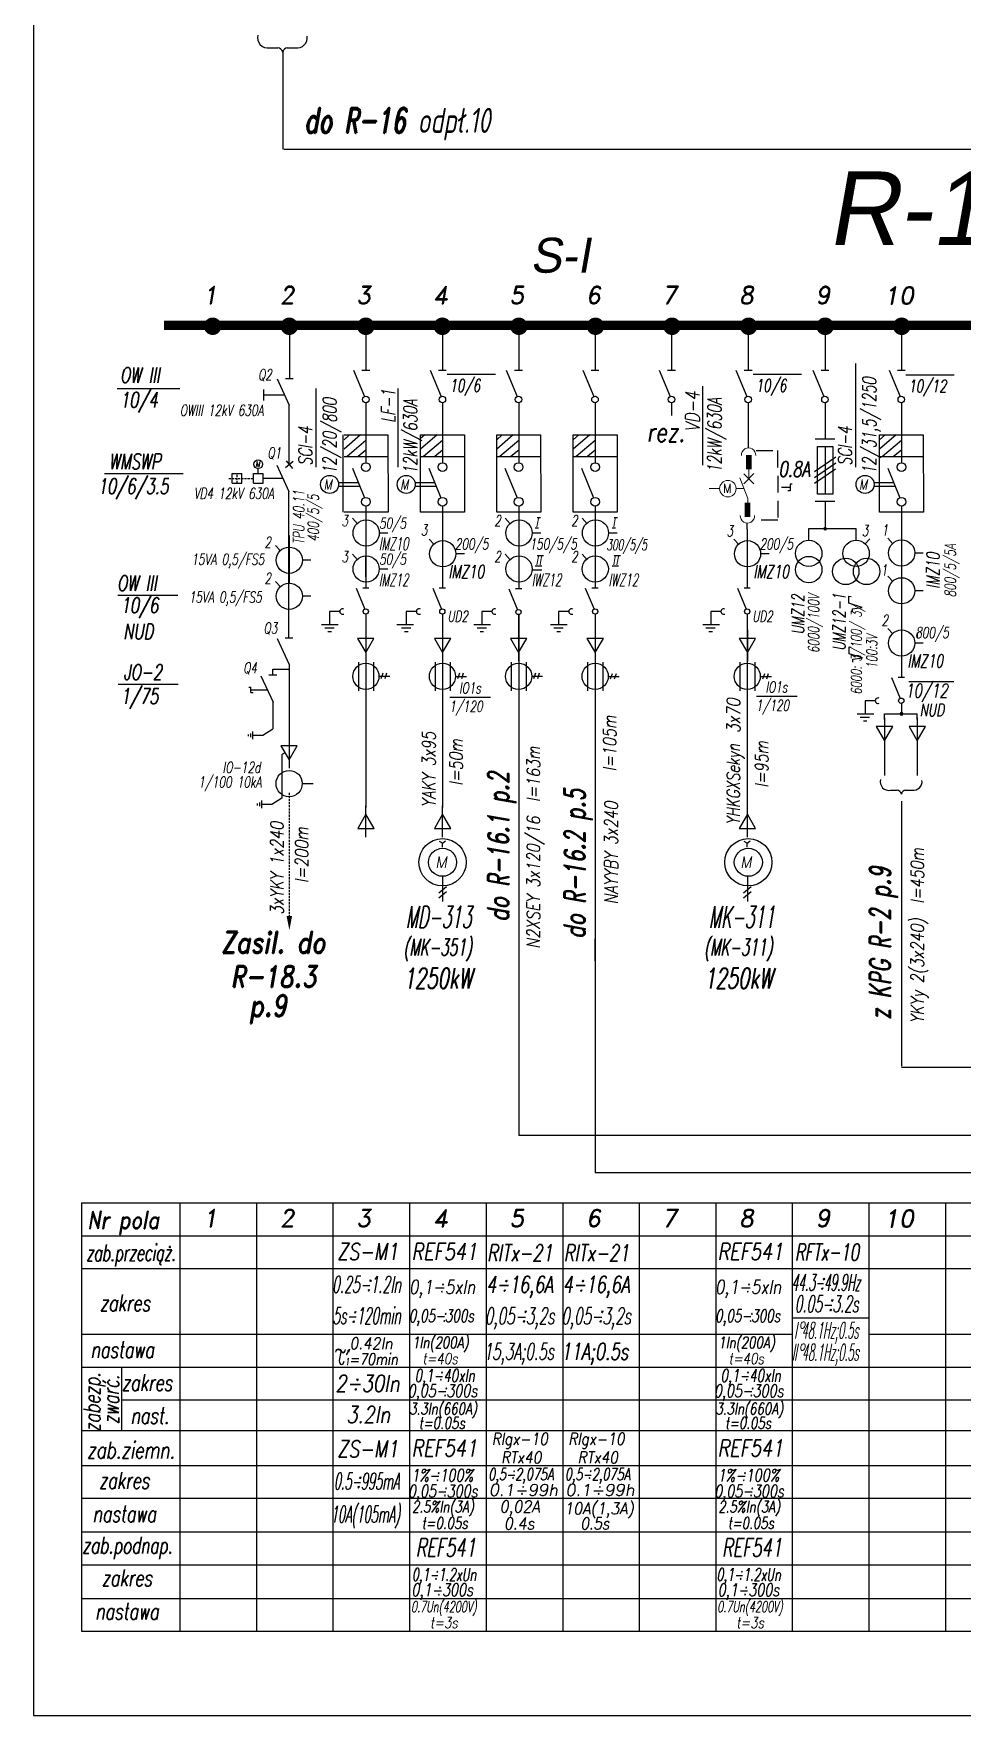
# Model space of a CAD drawing. Extents: x 0 to 420, y 0 to 328.
# Drawn here: x 0 to 111.2, y 0 to 201.3 of the extents above; entities that cross this region are included whole.
import ezdxf
from ezdxf.enums import TextEntityAlignment as Align

# ---------------------------------------------------------------- set-up
doc = ezdxf.new("R2010")
doc.units = 0
doc.header["$MEASUREMENT"] = 0
doc.linetypes.add('DASHED', pattern=[0.75, 0.5, -0.25])
doc.linetypes.add('HIDDEN', pattern=[0.375, 0.25, -0.125])
doc.layers.get('0').update_dxf_attribs({"linetype": 'CONTINUOUS'})
doc.layers.add('LINIE', color=4, linetype='CONTINUOUS')
doc.layers.add('STYKI', color=4, linetype='CONTINUOUS')
doc.styles.add('ROMAND', font='romand', dxfattribs={"width": 0.7, "oblique": 10, "height": 3.5})
doc.styles.add('ROMANS', font='romans', dxfattribs={"width": 0.8, "oblique": 10, "height": 1.99})
doc.styles.add('TECHNIC', font='te______.pfb', dxfattribs={"oblique": 10, "height": 12})

# ---------------------------------------------------------------- blocks, each defined once
blk = doc.blocks.new('*U5')
at = {"color": 0}
mesh = blk.add_polyface(dxfattribs=at)
corners = [(0, 0), (3.75, 6.51), (-3.76, 6.5)]
mesh.append_faces([[corners[k] for k in face] for face in [(0, 1, 2)]], dxfattribs={"color": 0})
blk = doc.blocks.new('6')
at = {"color": 7}
blk.add_line((-0.47, 6.02), (-0.47, -1.14), dxfattribs=at)
at = {"xscale": 0.5, "yscale": 0.5, "zscale": 0.5}
blk.add_blockref('*U5', (-0.47, 0.77), dxfattribs=at)
blk = doc.blocks.new('11')
for p, q in [((0, 16), (0, 14.23)), ((-2.25, 14.23), (2.25, 14.23)), ((-0.2, 14.25), (-0.2, 14.23)), ((0, 12.49), (0, 1.6)), ((2.43, 10.05), (-2.43, 6.72)), ((-2.4, 5.45), (2.42, 8.81)), ((-2.4, 4.17), (2.38, 7.43)), ((-2.25, 0), (2.25, 0)), ((0, 0), (0, -2.05))]:
    blk.add_line(p, q)
blk.add_lwpolyline([(-1.78, 1.6), (-1.78, 12.49), (1.78, 12.49), (1.78, 1.6)], close=True)
blk = doc.blocks.new('3')
at = {"color": 7}
blk.add_line((0, 8.61), (0, -2.22), dxfattribs=at)
blk.add_line((3.06, 3.05), (4.99, 3.05))
blk.add_circle((0.05, 3), 3)
blk = doc.blocks.new('*U13')
at = {"color": 0}
mesh = blk.add_polyface(dxfattribs=at)
corners = [(0, 0), (3.75, 6.51), (-3.76, 6.5)]
mesh.append_faces([[corners[k] for k in face] for face in [(0, 1, 2)]], dxfattribs={"color": 0})

msp = doc.modelspace()

# ---------------------------------------------------------------- linework, layer by layer
for p, q in [((0, 295), (0, 0)), ((85.59, 162.73), (85.59, 161.06)), ((85.11, 161.06), (86.04, 161.06)), ((39.8, 157.13), (39.8, 155.61)), ((48.97, 157.13), (48.97, 155.61)), ((58.09, 157.13), (58.09, 155.61)), ((67.25, 157.13), (67.25, 155.61)), ((76.41, 157.13), (76.41, 155.61)), ((85.59, 157.13), (85.59, 155.61)), ((94.79, 157.13), (94.79, 155.61)), ((103.93, 157.13), (103.93, 155.61)), ((90.6, 147.39), (90.6, 146.61)), ((90.86, 147.39), (90.6, 147.39)), ((90.6, 146.61), (90.34, 146.61)), ((39.8, 136.32), (39.8, 134.99)), ((48.97, 136.32), (48.97, 134.99)), ((58.09, 136.25), (58.09, 134.91)), ((67.25, 136.32), (67.25, 134.99)), ((85.09, 134.99), (85.83, 134.99)), ((85.47, 136.32), (85.47, 134.99)), ((39.8, 131.84), (39.8, 130.62)), ((48.97, 131.84), (48.97, 130.62)), ((58.09, 131.76), (58.09, 130.54)), ((67.25, 131.84), (67.25, 130.62)), ((85.47, 131.84), (85.47, 130.62)), ((103.92, 125.63), (103.92, 124.3)), ((103.92, 121.15), (103.92, 119.93)), ((0, 0), (420, 0))]:
    msp.add_line(p, q)
at = {"color": 7}
for p, q in [((28.27, 199.62), (29.24, 199.62)), ((30.37, 199.62), (31.39, 199.62)), ((29.83, 199.19), (29.83, 187.5)), ((29.95, 187.5), (222.48, 187.5)), ((30.64, 165.29), (30.64, 160.05)), ((39.8, 166.3), (39.8, 161.06)), ((48.97, 166.3), (48.97, 161.06)), ((58.09, 166.3), (58.09, 161.06)), ((58.09, 166.3), (58.09, 161.06)), ((67.25, 166.3), (67.25, 161.06)), ((76.41, 166.3), (76.41, 161.06)), ((85.59, 166.3), (85.59, 161.06)), ((94.79, 166.3), (94.79, 161.06)), ((103.93, 166.3), (103.93, 161.06)), ((30.64, 161.72), (30.64, 160.05)), ((30.64, 161.36), (30.64, 160.04)), ((39.8, 162.73), (39.8, 161.06)), ((39.8, 162.37), (39.8, 161.06)), ((48.97, 162.73), (48.97, 161.06)), ((48.97, 162.37), (48.97, 161.06)), ((58.09, 162.73), (58.09, 161.06)), ((58.09, 162.37), (58.09, 161.06)), ((67.25, 162.73), (67.25, 161.06)), ((76.41, 162.73), (76.41, 161.06)), ((94.79, 162.73), (94.79, 161.06)), ((98.45, 149.42), (98.45, 161.85)), ((103.93, 162.73), (103.93, 161.06)), ((103.93, 162.37), (103.93, 161.06)), ((30.16, 160.05), (31.09, 160.05)), ((39.32, 161.06), (40.25, 161.06)), ((48.49, 161.06), (49.42, 161.06)), ((49.51, 160.57), (55.3, 160.57)), ((57.6, 161.06), (58.53, 161.06)), ((66.77, 161.06), (67.7, 161.06)), ((75.93, 161.06), (76.86, 161.06)), ((80.14, 149.69), (80.14, 159.12)), ((86.19, 160.57), (91.98, 160.57)), ((94.31, 161.06), (95.24, 161.06)), ((103.45, 161.06), (104.38, 161.06)), ((104.46, 160.5), (110.25, 160.5)), ((10.01, 158.83), (17.19, 158.83)), ((15.62, 158.83), (17.52, 158.83)), ((27.53, 158.71), (27.53, 157.4)), ((33.83, 149.42), (33.83, 158.84)), ((39.8, 157.12), (39.8, 149.97)), ((43.67, 149.42), (43.67, 158.84)), ((48.97, 157.12), (48.97, 149.97)), ((58.09, 157.12), (58.09, 149.97)), ((67.25, 157.12), (67.25, 149.97)), ((103.93, 157.12), (103.93, 149.97)), ((30.62, 149.73), (30.62, 156.87)), ((85.59, 155.61), (85.59, 151.72)), ((94.79, 155.83), (94.79, 153.21)), ((37.06, 144.04), (37.06, 153.31)), ((37.18, 153.31), (42.42, 153.31)), ((39.15, 153.31), (37.18, 151.57)), ((37.84, 153.31), (37.18, 152.7)), ((39.8, 154.04), (39.8, 149.97)), ((41.86, 153.31), (42.42, 153.31)), ((42.42, 153.31), (42.44, 144.04)), ((46.35, 144.04), (46.35, 153.31)), ((46.84, 153.31), (46.35, 152.86)), ((48.32, 153.31), (46.35, 151.57)), ((46.35, 153.31), (51.59, 153.31)), ((48.97, 154.04), (48.97, 149.97)), ((51.03, 153.31), (51.59, 153.31)), ((51.59, 153.31), (51.61, 144.04)), ((55.47, 153.31), (60.7, 153.31)), ((55.47, 144.04), (55.47, 153.31)), ((56.13, 153.31), (55.47, 152.7)), ((57.44, 153.31), (55.47, 151.57)), ((58.09, 154.04), (58.09, 149.97)), ((60.7, 153.31), (60.73, 144.04)), ((64.63, 144.04), (64.63, 153.31)), ((64.63, 153.31), (69.87, 153.31)), ((66.61, 153.31), (64.63, 151.57)), ((65.29, 153.31), (64.63, 152.7)), ((67.25, 154.04), (67.25, 149.97)), ((69.32, 153.31), (69.87, 153.31)), ((69.87, 153.31), (69.89, 144.04)), ((101.31, 144.04), (101.31, 153.31)), ((103.28, 153.31), (101.31, 151.57)), ((101.31, 153.31), (106.55, 153.31)), ((101.97, 153.31), (101.31, 152.7)), ((103.93, 154.04), (103.93, 149.97)), ((105.99, 153.31), (106.55, 153.31)), ((106.55, 153.31), (106.57, 144.04)), ((39.8, 152.62), (37.54, 150.69)), ((39.8, 151.46), (38.87, 150.69)), ((48.97, 152.62), (46.71, 150.69)), ((48.97, 151.46), (48.04, 150.69)), ((58.09, 152.62), (55.83, 150.69)), ((58.09, 151.46), (57.15, 150.69)), ((67.25, 152.62), (64.99, 150.69)), ((67.25, 151.46), (66.32, 150.69)), ((103.93, 152.62), (101.67, 150.69)), ((103.93, 151.46), (102.99, 150.69)), ((26.9, 148.67), (26.9, 149.25)), ((31.08, 150.11), (30.15, 149.35)), ((30.24, 150.19), (30.99, 149.26)), ((37.18, 150.69), (42.42, 150.69)), ((46.35, 150.69), (51.59, 150.69)), ((55.47, 150.69), (60.7, 150.69)), ((55.47, 150.69), (60.7, 150.69)), ((64.63, 150.69), (69.87, 150.69)), ((101.31, 150.69), (106.55, 150.69)), ((8.5, 148.67), (17.92, 148.67)), ((10.39, 148.67), (17.92, 148.67)), ((23.79, 148.67), (24.95, 148.67)), ((23.79, 147.51), (23.79, 148.67)), ((23.79, 147.51), (24.95, 147.51)), ((24.95, 147.51), (24.95, 148.67)), ((26.32, 148.67), (27.48, 148.67)), ((26.32, 147.51), (26.32, 148.67)), ((26.32, 147.51), (27.48, 147.51)), ((27.48, 147.51), (27.48, 148.67)), ((30.58, 128.98), (30.58, 146.56)), ((94.79, 145.35), (94.79, 142.07)), ((37.31, 144.04), (37.18, 144.04)), ((42.44, 144.04), (37.31, 144.04)), ((38.78, 142.66), (38.18, 143.31)), ((39.8, 144.77), (39.8, 135.02)), ((39.8, 144.77), (39.8, 143.19)), ((46.48, 144.04), (46.35, 144.04)), ((51.61, 144.04), (46.48, 144.04)), ((48.97, 144.77), (48.97, 135.02)), ((48.97, 144.77), (48.97, 143.19)), ((55.59, 144.04), (55.47, 144.04)), ((60.73, 144.04), (55.59, 144.04)), ((57.09, 142.66), (56.48, 143.31)), ((58.09, 144.77), (58.09, 135.02)), ((58.09, 144.77), (58.09, 143.19)), ((60.31, 143.41), (60.71, 143.41)), ((64.76, 144.04), (64.63, 144.04)), ((69.89, 144.04), (64.76, 144.04)), ((66.3, 142.66), (65.69, 143.31)), ((67.25, 144.77), (67.25, 135.02)), ((67.25, 144.77), (67.25, 143.19)), ((69.51, 143.41), (69.91, 143.41)), ((101.43, 144.04), (101.31, 144.04)), ((106.57, 144.04), (101.43, 144.04)), ((103.93, 143.19), (103.92, 132.78)), ((103.93, 144.77), (103.93, 143.19)), ((60.08, 142.16), (60.48, 142.16)), ((69.28, 142.16), (69.68, 142.16)), ((85.47, 142), (85.47, 142.74)), ((92.83, 140.69), (92.83, 142.07)), ((92.83, 142.07), (98.5, 142.07)), ((98.5, 140.69), (98.5, 142.07)), ((29.58, 139.4), (28.97, 140.05)), ((38.78, 138.35), (38.18, 139)), ((47.95, 140.17), (47.35, 140.82)), ((57.09, 138.35), (56.48, 139)), ((66.3, 138.35), (65.69, 139)), ((84.46, 140.17), (83.85, 140.82)), ((99.54, 140.21), (100.15, 140.86)), ((102.91, 140.27), (102.3, 140.92)), ((105.53, 139.19), (106.54, 139.19)), ((39.8, 136.32), (39.8, 138.81)), ((41.4, 137.26), (42.42, 137.26)), ((59.72, 137.14), (60.87, 137.14)), ((60.08, 137.62), (60.48, 137.62)), ((60.31, 138.87), (60.71, 138.87)), ((60.45, 137.62), (60.86, 137.62)), ((60.68, 138.87), (61.08, 138.87)), ((69.28, 137.62), (69.68, 137.62)), ((69.51, 138.87), (69.91, 138.87)), ((69.65, 137.62), (70.06, 137.62)), ((69.88, 138.87), (70.29, 138.87)), ((29.58, 135.09), (28.97, 135.74)), ((39.41, 134.99), (40.16, 134.99)), ((48.58, 134.99), (49.33, 134.99)), ((57.7, 134.91), (58.45, 134.91)), ((66.87, 134.99), (67.61, 134.99)), ((102.91, 135.74), (102.3, 136.38)), ((10.07, 134.12), (17.26, 134.12)), ((32.19, 134.01), (33.21, 134.01)), ((97.63, 133.98), (97.89, 133.94)), ((97.63, 133.13), (97.63, 133.98)), ((99.21, 132.65), (97.63, 133.13)), ((103.92, 134.08), (103.92, 124.46)), ((105.53, 134.65), (106.54, 134.65)), ((35.45, 132.15), (35.45, 130.6)), ((36.66, 132.15), (35.45, 132.15)), ((39.8, 131.89), (39.8, 127.18)), ((39.8, 131.88), (39.8, 125.7)), ((44.63, 132.15), (44.63, 130.6)), ((45.84, 132.15), (44.63, 132.15)), ((48.97, 131.89), (48.97, 127.18)), ((48.97, 131.88), (48.97, 125.7)), ((54.88, 132.15), (53.67, 132.15)), ((53.67, 132.15), (53.67, 130.6)), ((58.08, 131.89), (58.08, 127.18)), ((58.09, 131.77), (58.09, 125.7)), ((64.09, 132.15), (62.87, 132.15)), ((62.87, 132.15), (62.87, 130.6)), ((67.25, 131.89), (67.25, 127.18)), ((67.25, 131.88), (67.25, 125.7)), ((81.09, 132.15), (81.09, 130.6)), ((82.3, 132.15), (81.09, 132.15)), ((85.47, 131.89), (85.47, 127.18)), ((85.47, 131.88), (85.47, 125.7)), ((98.06, 132.48), (99.21, 132.65)), ((98.06, 132.14), (98.06, 132.48)), ((103.93, 131.31), (103.93, 125.64)), ((30.12, 128.98), (31.05, 128.98)), ((34.49, 130.6), (36.49, 130.6)), ((34.88, 130.21), (36, 130.21)), ((35.24, 129.77), (35.66, 129.77)), ((43.49, 130.6), (45.5, 130.6)), ((44.06, 130.21), (45.17, 130.21)), ((44.42, 129.77), (44.84, 129.77)), ((52.71, 130.6), (54.71, 130.6)), ((53.1, 130.21), (54.22, 130.21)), ((53.46, 129.77), (53.88, 129.77)), ((61.91, 130.6), (63.91, 130.6)), ((62.3, 130.21), (63.42, 130.21)), ((62.67, 129.77), (63.08, 129.77)), ((80.13, 130.6), (82.13, 130.6)), ((80.52, 130.21), (81.64, 130.21)), ((80.88, 129.77), (81.3, 129.77)), ((102.91, 129.48), (102.3, 130.13)), ((105.83, 129.6), (105.83, 129.58)), ((105.83, 129.6), (105.83, 129.15)), ((105.83, 129.15), (105.83, 129.04)), ((97.66, 127.93), (97.92, 127.89)), ((97.66, 127.08), (97.66, 127.93)), ((99.25, 126.6), (97.66, 127.08)), ((105.53, 128.4), (106.54, 128.4)), ((28.64, 125.23), (30.61, 125.23)), ((28.64, 124.58), (28.64, 125.23)), ((30.6, 125.79), (30.6, 117.12)), ((38.9, 126.08), (38.9, 122.66)), ((39.8, 125.7), (39.8, 111.29)), ((40.72, 126.1), (40.72, 122.65)), ((48.07, 126.08), (48.07, 122.66)), ((48.97, 125.7), (48.97, 111.29)), ((49.89, 126.1), (49.89, 122.65)), ((57.18, 126.08), (57.18, 122.66)), ((58.09, 125.7), (58.09, 69.4)), ((59, 126.1), (59, 122.65)), ((66.35, 126.08), (66.35, 122.66)), ((67.25, 125.7), (67.25, 111.29)), ((68.17, 126.1), (68.17, 122.65)), ((84.57, 126.08), (84.57, 122.66)), ((85.47, 125.7), (85.47, 111.29)), ((86.39, 126.1), (86.39, 122.65)), ((98.09, 126.43), (99.25, 126.6)), ((98.09, 126.09), (98.09, 126.43)), ((103.92, 125.51), (103.92, 124.32)), ((103.93, 126.56), (103.93, 124.32)), ((103.93, 125.93), (103.93, 124.29)), ((10.11, 123.47), (17.3, 123.47)), ((25.79, 123.1), (26.03, 123.1)), ((26.03, 122.46), (26.03, 123.1)), ((28.15, 124.58), (29.13, 124.58)), ((41.36, 124.42), (42.67, 124.42)), ((41.83, 124.75), (41.58, 124.1)), ((42.28, 124.75), (42.06, 124.1)), ((50.54, 124.36), (51.86, 124.36)), ((51, 124.75), (50.76, 124.1)), ((51.45, 124.75), (51.23, 124.1)), ((59.64, 124.42), (60.96, 124.42)), ((60.12, 124.75), (59.87, 124.1)), ((60.56, 124.75), (60.35, 124.1)), ((68.83, 124.36), (70.14, 124.36)), ((69.3, 124.68), (69.06, 124.04)), ((69.75, 124.68), (69.53, 124.04)), ((87.05, 124.36), (88.36, 124.36)), ((87.52, 124.68), (87.28, 124.04)), ((87.97, 124.68), (87.75, 124.04)), ((103.54, 124.3), (104.28, 124.3)), ((104.82, 123.77), (110.19, 123.77)), ((26.03, 122.78), (28, 122.78)), ((26.03, 122.46), (26.28, 122.46)), ((28.68, 118.09), (28.68, 121.29)), ((49.85, 121.91), (54.72, 121.91)), ((86.56, 122.02), (91.43, 122.02)), ((100.79, 121.47), (99.57, 121.47)), ((99.57, 121.47), (99.57, 119.91)), ((103.92, 121.17), (103.92, 119.92)), ((98.61, 119.91), (100.61, 119.91)), ((99, 119.52), (100.12, 119.52)), ((99.37, 119.08), (99.78, 119.08)), ((101.9, 119.9), (105.83, 119.9)), ((101.9, 119.24), (101.9, 119.9)), ((101.9, 119.43), (101.9, 115.68)), ((105.83, 119.24), (105.83, 119.9)), ((105.83, 119.43), (105.83, 115.68)), ((25.71, 117.44), (25.71, 117.21)), ((25.97, 117.56), (25.97, 117.09)), ((26.23, 117.79), (26.23, 116.86)), ((27.44, 117.32), (26.23, 117.32)), ((28.66, 118.07), (27.44, 117.32)), ((30.1, 115.24), (29.74, 115)), ((29.74, 115), (29.74, 109.81)), ((101.9, 116.15), (101.9, 112.5)), ((105.83, 116.15), (105.83, 112.5)), ((32.17, 111.55), (33.49, 111.55)), ((39.8, 111.29), (39.8, 108.67)), ((48.97, 111.29), (48.97, 108.67)), ((67.25, 111.29), (67.25, 108.67)), ((85.47, 111.29), (85.47, 108.67)), ((102.62, 110.75), (103.43, 110.75)), ((104.38, 110.75), (105.24, 110.75)), ((26.79, 109.18), (26.79, 108.94)), ((27.05, 109.29), (27.05, 108.83)), ((27.31, 109.53), (27.31, 108.59)), ((28.52, 109.06), (27.31, 109.06)), ((29.74, 109.81), (28.52, 109.06)), ((67.25, 109.98), (67.25, 104.74)), ((103.93, 109.44), (103.93, 77.71)), ((67.25, 108.67), (67.25, 90.34)), ((48.97, 104.42), (48.59, 104.63)), ((48.97, 104.42), (49.32, 104.69)), ((48.97, 103.93), (48.97, 104.42)), ((85.47, 104.42), (85.09, 104.63)), ((85.47, 104.42), (85.83, 104.69)), ((85.47, 103.93), (85.47, 104.42)), ((49.45, 99.19), (48.52, 98.43)), ((48.98, 100.46), (48.98, 97.42)), ((67.25, 99.16), (67.25, 84.75)), ((85.95, 99.19), (85.02, 98.43)), ((85.49, 100.46), (85.49, 97.42)), ((49.45, 98.58), (48.52, 97.82)), ((85.95, 98.58), (85.02, 97.82)), ((67.25, 90.34), (67.25, 92.96)), ((103.93, 90), (103.93, 84.76)), ((103.93, 86.63), (103.93, 81.39)), ((67.25, 84.75), (67.25, 82.13)), ((103.93, 85.37), (103.93, 80.13)), ((103.93, 85.24), (103.93, 80.01)), ((103.93, 85.2), (103.93, 79.96)), ((67.25, 82.13), (67.25, 65)), ((222.5, 77.56), (103.93, 77.56)), ((58.09, 69.44), (239.72, 69.44))]:
    msp.add_line(p, q, dxfattribs=at)
at = {"linetype": 'DASHED', "ltscale": 4}
for p, q in [((86.53, 151.41), (89.09, 151.41)), ((89.09, 151.41), (89.14, 143.07)), ((89.14, 143.07), (86.15, 143.07))]:
    msp.add_line(p, q, dxfattribs=at)
at = {"color": 7, "lineweight": 0}
for p, q in [((85.65, 148.05), (85.65, 149.25)), ((85.52, 145.69), (84.58, 148.15)), ((85.05, 147.45), (86.27, 148.66)), ((86.26, 147.42), (85.06, 148.64)), ((84.13, 146.86), (85.08, 146.86)), ((85.53, 145.67), (85.53, 144.48))]:
    msp.add_line(p, q, dxfattribs=at)
at = {"color": 7, "linetype": 'HIDDEN'}
for p, q in [((23.38, 148.09), (26.32, 148.09)), ((24.37, 147.51), (24.37, 148.67)), ((30.61, 110.46), (30.61, 94.32))]:
    msp.add_line(p, q, dxfattribs=at)
at = {"color": 7, "lineweight": 25}
for p, q in [((5.73, 61.35), (200.88, 61.35)), ((5.73, 61.35), (5.73, 41.7)), ((17.51, 61.35), (17.51, 41.7)), ((24.1, 61.35), (219.25, 61.35)), ((26.68, 61.35), (26.68, 41.7)), ((35.85, 61.35), (35.85, 41.7)), ((45.02, 61.35), (45.02, 41.7)), ((54.19, 61.35), (54.19, 41.7)), ((63.36, 61.35), (63.36, 41.7)), ((72.52, 61.35), (72.52, 41.7)), ((81.69, 61.35), (81.69, 41.7)), ((90.86, 61.35), (90.86, 41.7)), ((100.03, 61.35), (100.03, 41.7)), ((109.2, 61.35), (109.2, 41.7)), ((5.73, 57.42), (200.88, 57.42)), ((24.1, 57.42), (219.25, 57.42)), ((5.73, 53.49), (200.88, 53.49)), ((24.1, 53.49), (219.25, 53.49)), ((90.86, 47.58), (100.03, 47.58)), ((5.73, 45.63), (90.86, 45.63)), ((14.9, 45.63), (90.86, 45.63)), ((33.27, 45.63), (90.86, 45.63)), ((100.03, 45.63), (136.7, 45.63)), ((100.03, 45.63), (136.7, 45.63)), ((100.03, 45.63), (136.7, 45.63)), ((37.81, 43.84), (37.6, 43.6)), ((37.6, 43.6), (37.68, 43.57)), ((37.7, 43.48), (37.62, 43.53)), ((37.81, 43.84), (37.7, 43.48)), ((5.73, 41.7), (200.88, 41.7)), ((5.73, 41.7), (5.73, 22.06)), ((10.54, 41.7), (10.54, 34.09)), ((17.51, 41.7), (17.51, 22.06)), ((24.1, 41.7), (219.25, 41.7)), ((26.68, 41.7), (26.68, 22.06)), ((35.85, 41.7), (35.85, 22.06)), ((45.02, 41.7), (45.02, 22.06)), ((54.19, 41.7), (54.19, 22.06)), ((63.36, 41.7), (63.36, 22.06)), ((72.52, 41.7), (72.52, 22.06)), ((81.69, 41.7), (81.69, 22.06)), ((90.86, 41.7), (90.86, 22.06)), ((100.03, 41.7), (100.03, 22.06)), ((109.2, 41.7), (109.2, 22.06)), ((10.54, 37.77), (182.55, 37.77)), ((14.9, 37.77), (191.71, 37.77)), ((33.27, 37.77), (210.09, 37.77)), ((45.02, 37.77), (54.19, 37.77)), ((81.69, 37.77), (90.86, 37.77)), ((5.73, 34.09), (200.88, 34.09)), ((24.1, 34.09), (219.25, 34.09)), ((5.73, 29.92), (182.55, 29.92)), ((14.9, 29.92), (191.71, 29.92)), ((33.27, 29.92), (210.09, 29.92)), ((45.02, 29.92), (54.19, 29.92)), ((81.69, 29.92), (90.86, 29.92)), ((5.73, 25.99), (182.55, 25.99)), ((14.9, 25.99), (191.71, 25.99)), ((33.27, 25.99), (210.09, 25.99)), ((45.02, 25.99), (54.19, 25.99)), ((81.69, 25.99), (90.86, 25.99)), ((5.73, 22.06), (5.73, 10.08)), ((5.78, 21.96), (182.6, 21.96)), ((17.51, 22.06), (17.51, 10.08)), ((26.68, 22.06), (26.68, 10.08)), ((33.42, 21.96), (210.23, 21.96)), ((35.85, 22.06), (35.85, 10.08)), ((42.45, 21.96), (219.27, 21.96)), ((45.02, 22.06), (45.02, 10.08)), ((54.19, 22.06), (54.19, 10.08)), ((63.36, 22.06), (63.36, 10.08)), ((72.52, 22.06), (72.52, 10.08)), ((81.69, 22.06), (81.69, 10.08)), ((90.86, 22.06), (90.86, 10.08)), ((100.03, 22.06), (100.03, 10.08)), ((109.2, 22.06), (109.2, 10.08)), ((5.73, 18.03), (182.55, 18.03)), ((5.78, 18.03), (182.6, 18.03)), ((42.45, 18.03), (219.27, 18.03)), ((5.73, 14.01), (219.27, 14.01)), ((5.73, 10.08), (219.27, 10.08))]:
    msp.add_line(p, q, dxfattribs=at)
at = {"color": 7}
for points, const_width in [([(20.91, 166.3, 1), (21.98, 166.3, 1)], 1.02), ([(20.97, 166.3, 1), (21.92, 166.3, 1)], 0.891), ([(30.08, 166.3, 1), (31.15, 166.3, 1)], 1.02), ([(39.24, 166.3, 1), (40.32, 166.3, 1)], 1.02), ([(48.41, 166.3, 1), (49.49, 166.3, 1)], 1.02), ([(57.58, 166.3, 1), (58.65, 166.3, 1)], 1.02), ([(66.75, 166.3, 1), (67.82, 166.3, 1)], 1.02), ([(75.92, 166.3, 1), (76.99, 166.3, 1)], 1.02), ([(85.09, 166.3, 1), (86.16, 166.3, 1)], 1.02), ([(94.25, 166.3, 1), (95.33, 166.3, 1)], 1.02), ([(103.42, 166.3, 1), (104.5, 166.3, 1)], 1.02), ([(94.68, 142.07, 1), (94.9, 142.07, 1)], 0.204), ([(30.53, 125.22, 1), (30.65, 125.22, 1)], 0.111), ([(103.84, 119.89, 1), (104.05, 119.89, 1)], 0.204)]:
    msp.add_lwpolyline(points, format="xyb", close=True, dxfattribs=dict(at, const_width=const_width))
at = {"color": 7, "const_width": 1.1}
msp.add_lwpolyline([(15.63, 166.42), (115.93, 166.42)], dxfattribs=at)
at = {"lineweight": 0, "const_width": 0.668}
for points in [[(85.65, 149.18), (85.65, 150.87)], [(85.5, 143.48), (85.5, 145.17)]]:
    msp.add_lwpolyline(points, dxfattribs=at)
at = {"linetype": 'DASHED', "ltscale": 2}
msp.add_lwpolyline([(90.56, 146.99), (89.3, 146.99)], dxfattribs=at)
at = {"lineweight": 0}
msp.add_lwpolyline([(82.16, 146.86), (80.9, 146.86)], dxfattribs=at)
at = {"color": 7}
for centre, radius in [((39.78, 157.52), 0.393), ((48.95, 157.52), 0.393), ((58.06, 157.52), 0.393), ((67.23, 157.52), 0.393), ((76.39, 157.52), 0.393), ((94.77, 157.52), 0.393), ((103.91, 157.52), 0.393), ((26.9, 149.78), 0.524), ((39.8, 149.44), 0.524), ((48.97, 149.44), 0.524), ((58.08, 149.44), 0.524), ((67.25, 149.44), 0.524), ((103.93, 149.44), 0.524), ((39.8, 145.29), 0.524), ((48.97, 145.29), 0.524), ((58.09, 145.29), 0.524), ((67.25, 145.29), 0.524), ((103.93, 145.29), 0.524), ((92.83, 139.11), 1.58), ((98.5, 139.11), 1.58), ((103.95, 139.16), 1.57), ((39.82, 137.24), 1.57), ((58.13, 137.24), 1.57), ((67.26, 137.24), 1.57), ((92.83, 137.17), 1.58), ((97.26, 136.95), 1.58), ((99.75, 136.95), 1.58), ((30.62, 133.98), 1.57), ((103.95, 134.63), 1.57), ((39.78, 132.15), 0.314), ((48.95, 132.15), 0.314), ((58.07, 132.08), 0.314), ((67.24, 132.15), 0.314), ((103.95, 128.37), 1.57), ((39.79, 124.39), 1.57), ((48.96, 124.39), 1.57), ((58.08, 124.39), 1.57), ((67.25, 124.39), 1.57), ((85.46, 124.39), 1.57), ((103.91, 121.47), 0.314), ((30.6, 111.55), 1.57), ((48.97, 102.13), 2.83), ((85.59, 102.13), 2.83), ((48.97, 102.13), 1.68), ((85.59, 102.13), 1.68)]:
    msp.add_circle(centre, radius, dxfattribs=at)
for centre, radius in [((85.57, 157.52), 0.393), ((85.46, 132.15), 0.314)]:
    msp.add_circle(centre, radius)
at = {"color": 7, "lineweight": 0}
msp.add_circle((83.14, 146.86), 0.987, dxfattribs=at)
at = {"color": 7}
for centre, radius, start, end in [((28.06, 200.86), 1.25, 166.6244, 280.02), ((29.21, 199), 0.624, 7.5296, 90.1947), ((30.45, 199.01), 0.624, 93.1324, 172.0069), ((31.52, 200.86), 1.25, 263.2509, 7.5822), ((94.79, 142.09), 0.158, 180, 0), ((37, 132.15), 0.333, 64.1134, 295.8866), ((46.17, 132.15), 0.333, 64.1134, 295.8866), ((55.21, 132.15), 0.333, 64.1134, 295.8866), ((64.42, 132.15), 0.333, 64.1134, 295.8866), ((82.64, 132.15), 0.333, 64.1134, 295.8866), ((101.12, 121.47), 0.333, 64.1134, 295.8866), ((103.94, 119.9), 0.158, 0, 180), ((103.94, 119.9), 0.158, 180, 0), ((102.44, 111.78), 1.05, 166.6244, 280.02), ((103.4, 110.22), 0.524, 7.5296, 90.1947), ((104.45, 110.23), 0.524, 93.1324, 172.0069), ((105.35, 111.79), 1.05, 263.2509, 7.5822)]:
    msp.add_arc(centre, radius, start, end, dxfattribs=at)
at = {"color": 7, "lineweight": 0}
for centre, start, end in [((85.62, 150.87), 357.9025, 182.0975), ((85.48, 143.6), 177.9025, 2.0975)]:
    msp.add_arc(centre, 0.857, start, end, dxfattribs=at)
at = {"color": 7}
msp.add_solid([(30.63, 94.01), (30.3, 95.68), (30.95, 95.68)], dxfattribs=at)
at = {"color": 7, "lineweight": 25}
msp.add_solid([(37.81, 43.84), (37.7, 43.48), (37.56, 43.56)], dxfattribs=at)
at = {"layer": 'LINIE', "color": 7}
for p, q in [((29.98, 158.06), (27.53, 158.06)), ((29.85, 148.09), (27.48, 148.09)), ((39.06, 147.12), (36.5, 147.12)), ((38.89, 147.54), (36.51, 147.54)), ((48.06, 147.54), (45.68, 147.54)), ((48.23, 147.12), (45.68, 147.12)), ((103.19, 147.12), (100.63, 147.12)), ((103.02, 147.54), (100.64, 147.54)), ((67.25, 65), (235.58, 65)), ((67.5, 65), (244.03, 65))]:
    msp.add_line(p, q, dxfattribs=at)
at = {"layer": 'LINIE', "color": 7, "lineweight": 25}
msp.add_line((37.81, 43.84), (37.43, 43.16), dxfattribs=at)
at = {"layer": 'LINIE', "color": 7}
for centre in [(35.45, 147.36), (44.62, 147.36), (99.57, 147.36)]:
    msp.add_circle(centre, 1.08, dxfattribs=at)
at = {"layer": 'STYKI', "color": 7}
for p, q in [((29.16, 160.01), (30.62, 156.87)), ((38.32, 161.03), (39.63, 157.88)), ((47.49, 161.03), (48.8, 157.88)), ((56.61, 161.03), (57.92, 157.88)), ((65.78, 161.03), (67.09, 157.88)), ((74.93, 161.03), (76.24, 157.88)), ((84.11, 161.03), (85.42, 157.88)), ((93.31, 161.03), (94.62, 157.88)), ((102.45, 161.03), (103.76, 157.88)), ((29.13, 149.66), (30.58, 146.52)), ((38.17, 149.32), (39.61, 145.77)), ((47.34, 149.32), (48.78, 145.77)), ((56.45, 149.32), (57.9, 145.77)), ((65.62, 149.32), (67.06, 145.77)), ((102.3, 149.32), (103.74, 145.77)), ((38.62, 134.96), (39.66, 132.44)), ((47.79, 134.96), (48.83, 132.44)), ((66.07, 134.96), (67.12, 132.44)), ((56.91, 134.88), (57.96, 132.37)), ((29.15, 128.93), (30.6, 125.79)), ((27.22, 124.44), (28.68, 121.29)), ((102.74, 124.27), (103.79, 121.75))]:
    msp.add_line(p, q, dxfattribs=at)
at = {"layer": 'STYKI', "color": 0}
msp.add_line((84.29, 134.96), (85.34, 132.44), dxfattribs=at)

# ---------------------------------------------------------------- block references
at = {"color": 7}
for name, p, xscale, yscale, zscale in [('11', (94.79, 145.35), 0.523908, 0.523908, 0.523908), ('3', (39.8, 139.98), 0.523908, 0.523908, 0.523908), ('3', (58.11, 139.98), 0.523908, 0.523908, 0.523908), ('3', (67.26, 139.98), 0.523908, 0.523908, 0.523908), ('3', (30.59, 136.72), 0.523908, 0.523908, 0.523908), ('3', (48.97, 137.49), 0.523908, 0.523908, 0.523908), ('3', (85.47, 137.49), 0.523908, 0.523908, 0.523908), ('6', (40.02, 126.82), 0.523908, 0.523908, 0.523908), ('6', (49.22, 126.82), 0.523908, 0.523908, 0.523908), ('6', (58.33, 126.82), 0.523908, 0.523908, 0.523908), ('6', (67.5, 126.82), 0.523908, 0.523908, 0.523908), ('6', (85.72, 126.82), 0.523908, 0.523908, 0.523908), ('6', (30.83, 113.98), 0.523908, 0.523908, 0.523908), ('*U13', (101.9, 116.68), 0.261954, 0.261954, 0.261954), ('*U13', (105.83, 116.68), 0.261954, 0.261954, 0.261954)]:
    msp.add_blockref(name, p, dxfattribs=dict(at, xscale=xscale, yscale=yscale, zscale=zscale))
at = {"color": 7, "xscale": 0.523908, "yscale": 0.523908, "zscale": 0.523908, "rotation": 180}
for p in [(39.55, 108.28), (48.73, 108.28), (85.23, 108.28)]:
    msp.add_blockref('6', p, dxfattribs=at)

# ---------------------------------------------------------------- texts
at = {"color": 7, "oblique": 10}
for s, height, style, width, p in [('do R-16 odpł.10', 2.996, 'ROMAND', 0.68, (32.36, 189.45)), ('OW III ', 1.834, 'ROMAND', 0.7, (10.35, 159.54)), ('Q2', 1.31, 'ROMANS', 0.7, (26.88, 159.86)), ('10/6', 1.497, 'ROMAND', 0.7, (49.8, 158.46)), ('10/6', 1.497, 'ROMAND', 0.7, (86.47, 158.46)), ('10/12', 1.497, 'ROMAND', 0.7, (104.74, 158.39)), ('10/4', 1.834, 'ROMAND', 0.7, (10.35, 156.57)), ('OWIII 12kV 630A', 1.3098, 'ROMANS', 0.7, (17.51, 155.59)), ('rez.', 2.31, 'ROMANS', 0.8, (73.4, 152.48)), ('WMSWP', 1.834, 'ROMAND', 0.7, (9.01, 149.2)), ('Q1', 1.31, 'ROMANS', 0.7, (27.99, 150.48)), ('M', 0.672, 'ROMANS', 0.8, (26.54, 149.46)), ('0.8A', 1.834, 'ROMAND', 0.7, (89.22, 148.29)), ('10/6/3.5', 1.834, 'ROMAND', 0.7, (7.69, 146.23)), ('M', 1.2, 'ROMANS', 0.8, (34.74, 146.77)), ('M', 1.2, 'ROMANS', 0.8, (43.91, 146.77)), ('M', 1.2, 'ROMANS', 0.8, (98.86, 146.77)), ('VD4 12kV 630A', 1.3098, 'ROMANS', 0.7, (19.18, 145.63)), ('3', 1.31, 'ROMANS', 0.7, (36.86, 142.36)), ('50/5', 1.31, 'ROMANS', 0.7, (41.38, 142.07)), ('2', 1.31, 'ROMANS', 0.7, (55.17, 142.36)), ('I', 1, 'ROMANS', 0.7, (60.16, 142.29)), ('2', 1.31, 'ROMANS', 0.7, (64.37, 142.36)), ('I', 1, 'ROMANS', 0.7, (69.36, 142.29)), ('2', 1.31, 'ROMANS', 0.7, (27.65, 139.78)), ('IMZ10', 1.5, 'ROMAND', 0.6, (41.35, 139.5)), ('3', 1.31, 'ROMANS', 0.7, (46.37, 141.25)), ('200/5', 1.31, 'ROMANS', 0.7, (50.46, 139.58)), ('150/5/5', 1.31, 'ROMANS', 0.7, (59.4, 139.58)), ('300/5/5', 1.31, 'ROMANS', 0.6, (68.6, 139.48)), ('3', 1.31, 'ROMANS', 0.7, (82.98, 141.14)), ('200/5', 1.31, 'ROMANS', 0.7, (86.95, 139.58)), ('3', 1.31, 'ROMANS', 0.7, (99.18, 141.18)), ('1', 1.31, 'ROMANS', 0.7, (101.56, 141.24)), ('15VA 0,5/FS5', 1.3098, 'ROMANS', 0.7, (18.9, 137.75)), ('3', 1.31, 'ROMANS', 0.7, (36.86, 138.05)), ('50/5', 1.31, 'ROMANS', 0.7, (41.38, 137.76)), ('2', 1.31, 'ROMANS', 0.7, (55.17, 138.05)), ('2', 1.31, 'ROMANS', 0.7, (64.37, 138.05)), ('IMZ10', 1.56, 'ROMAND', 0.7, (49.66, 136.14)), ('I', 1, 'ROMANS', 0.7, (60.16, 137.75)), ('I', 1, 'ROMANS', 0.7, (60.53, 137.75)), ('I', 1, 'ROMANS', 0.7, (69.36, 137.75)), ('I', 1, 'ROMANS', 0.7, (69.73, 137.75)), ('IMZ10', 1.56, 'ROMAND', 0.7, (86.17, 136.14)), ('1', 1.31, 'ROMANS', 0.7, (101.45, 136.45)), ('OW III ', 1.834, 'ROMAND', 0.7, (10, 134.63)), ('2', 1.31, 'ROMANS', 0.7, (27.65, 135.47)), ('IMZ12', 1.5, 'ROMAND', 0.6, (41.35, 135.18)), ('IWZ12', 1.5, 'ROMAND', 0.6, (59.66, 135.18)), ('IWZ12', 1.5, 'ROMAND', 0.6, (68.86, 135.18)), ('10/6', 1.834, 'ROMAND', 0.7, (10.42, 131.98)), ('15VA 0,5/FS5', 1.3098, 'ROMANS', 0.7, (18.59, 133.22)), ('UD2', 1.3, 'ROMAND', 0.7, (49.56, 130.92)), ('UD2', 1.3, 'ROMAND', 0.7, (86.06, 130.92)), ('2', 1.31, 'ROMANS', 0.7, (101.56, 130.45)), ('NUD ', 1.834, 'ROMAND', 0.7, (10.74, 128.83)), ('Q3', 1.31, 'ROMANS', 0.7, (27.53, 129.51)), ('800/5', 1.31, 'ROMANS', 0.7, (105.59, 128.97)), ('IMZ10', 1.56, 'ROMAND', 0.7, (104.62, 125.45)), ('JO-2', 1.834, 'ROMAND', 0.7, (10.75, 123.97)), ('Q4', 1.31, 'ROMANS', 0.7, (25.1, 124.75)), ('1/75', 1.834, 'ROMAND', 0.7, (10.43, 121.11)), ('IO1s', 1.3, 'ROMAND', 0.7, (50.95, 122.34)), ('IO1s', 1.3, 'ROMAND', 0.7, (87.66, 122.46)), ('10/12', 1.663, 'ROMAND', 0.7, (104.38, 121.84)), ('1/120', 1.3, 'ROMAND', 0.7, (49.79, 120.14)), ('1/120', 1.3, 'ROMAND', 0.7, (86.5, 120.26)), ('NUD', 1.5, 'ROMAND', 0.7, (106.1, 119.61)), ('IO-12d', 1.31, 'ROMANS', 0.7, (22.64, 112.83)), ('1/100 10kA', 1.31, 'ROMANS', 0.7, (19.71, 111.08)), ('Zasil. do', 2.586, 'ROMAND', 0.8, (22.44, 91.25)), ('R-18.3', 2.586, 'ROMAND', 0.8, (23.6, 87.16)), ('p.9', 2.586, 'ROMAND', 0.8, (25.81, 83.68))]:
    msp.add_text(s, height=height, dxfattribs=dict(at, style=style, width=width)).set_placement(p)
for s, height, style, p in [('R-16', 8.802, 'TECHNIC', (95.06, 176.03)), ('S-I', 4.191, 'TECHNIC', (59.48, 172.71)), ('1    ', 2.096, 'ROMAND', (20.28, 168.98)), ('2', 2.1, 'ROMAND', (29.45, 168.98)), ('3', 2.1, 'ROMAND', (38.62, 168.98)), ('4', 2.1, 'ROMAND', (47.79, 168.98)), ('5', 2.1, 'ROMAND', (56.96, 168.98)), ('6', 2.1, 'ROMAND', (66.13, 168.98)), ('7', 2.1, 'ROMAND', (75.29, 168.98)), ('8', 2.1, 'ROMAND', (84.46, 168.98)), ('9', 2.1, 'ROMAND', (93.63, 168.98)), ('10', 2.096, 'ROMAND', (101.84, 168.93)), ('M', 1.36, 'ROMANS', (48.11, 101.46)), ('M', 1.36, 'ROMANS', (84.61, 101.46))]:
    msp.add_text(s, height=height, dxfattribs=dict(at, style=style)).set_placement(p)
for s, height, style, width, p in [('12/31,5/1250', 1.65, 'ROMAND', 0.7, (100.9, 148.6)), ('12/20/800', 1.65, 'ROMAND', 0.7, (36.27, 148.6)), ('LF-1', 1.65, 'ROMAND', 0.7, (43.31, 154.75)), ('12kW/630A', 1.65, 'ROMAND', 0.7, (45.94, 148.6)), ('VD-4', 1.65, 'ROMAND', 0.8, (79.73, 153.69)), ('12kW/630A', 1.65, 'ROMAND', 0.7, (82.37, 148.77)), ('SCI-4', 1.65, 'ROMAND', 0.7, (33.36, 149.6)), ('SCI-4', 1.65, 'ROMAND', 0.7, (97.99, 149.6)), ('TPU 40.11', 1.31, 'ROMANS', 0.7, (32.41, 140.18)), ('400/5/5', 1.31, 'ROMANS', 0.7, (34.15, 140.49)), ('IMZ10', 1.56, 'ROMAND', 0.7, (108.49, 134.89)), ('800/5/5A', 1.31, 'ROMANS', 0.7, (110.43, 133.84)), ('UMZ12', 1.5, 'ROMAND', 0.7, (92.29, 129.41)), ('6000/100V', 1.31, 'ROMANS', 0.7, (94.07, 127.16)), ('UMZ12-1', 1.5, 'ROMAND', 0.7, (97.22, 127.47)), ('6000: 3/100/ 3/', 1.25, 'ROMANS', 0.7, (99.15, 122.19)), ('100:3V', 1.25, 'ROMANS', 0.7, (101.01, 125.31)), ('3x70', 1.572, 'ROMANS', 0.8, (84.6, 117.6)), ('l=105m', 1.572, 'ROMANS', 0.8, (69.77, 113.02)), ('YAKY 3x95', 1.572, 'ROMANS', 0.8, (48.11, 108.69)), ('l=50m', 1.572, 'ROMANS', 0.8, (51.38, 111.29)), ('YHKGXSekyn ', 1.5717, 'ROMANS', 0.75, (84.59, 106.61)), ('l=95m', 1.572, 'ROMANS', 0.8, (87.98, 111.05)), ('do R-16.1 p.2', 2.5148, 'ROMAND', 0.7, (56.91, 95.01)), ('do R-16.2 p.5', 2.5148, 'ROMAND', 0.7, (66.06, 92.97)), ('NAYYBY 3x240', 1.5717, 'ROMANS', 0.8, (69.95, 97.11)), ('3xYKY 1x240', 1.5717, 'ROMANS', 0.8, (29.93, 95.82)), ('l=200m', 1.572, 'ROMANS', 0.8, (32.89, 99.66)), ('YKYy 2(3x240)  l=450m', 1.5717, 'ROMANS', 0.8, (106.62, 82.84)), ('z KPG R-2 p.9', 2.5148, 'ROMAND', 0.7, (102.62, 83.24))]:
    msp.add_text(s, height=height, rotation=90, dxfattribs=dict(at, style=style, width=width)).set_placement(p)
at = {"color": 7, "lineweight": 0, "style": 'ROMAND', "width": 0.9}
msp.add_text('M', height=1.06, dxfattribs=at).set_placement((82.59, 146.36))
at = {"color": 7, "lineweight": 35, "style": 'ROMANS', "oblique": 10, "width": 0.8}
msp.add_text('N2XSEY 3x120/16  l=163m', height=1.57, rotation=90, dxfattribs=at).set_placement((60.64, 91.79))
at = {"color": 6, "style": 'ROMAND', "oblique": 10}
for s, width, p, p2 in [('MD-313', 0.496063, (44.58, 94.27), (52.44, 94.27)), ('MK-311', 0.520661, (80.88, 94.27), (88.74, 94.27))]:
    msp.add_text(s, height=2.62, dxfattribs=dict(at, width=width)).set_placement(p, p2, align=Align.FIT)
at = {"color": 7, "style": 'ROMAND', "oblique": 10}
for s, height, width, p, p2 in [('(MK-351)', 2, 0.555078, (44.3, 90.96), (52.5, 90.96)), ('(MK-311)', 2, 0.555078, (80.3, 90.96), (88.5, 90.96)), ('1250kW', 2.41, 0.580494, (44.3, 87.03), (52.5, 87.03)), ('1250kW', 2.41, 0.580494, (80.3, 87.03), (88.5, 87.03))]:
    msp.add_text(s, height=height, dxfattribs=dict(at, width=width)).set_placement(p, p2, align=Align.FIT)
at = {"color": 7, "lineweight": 25, "style": 'ROMAND', "oblique": 10}
for s, height, p in [('1    ', 2.096, (20.28, 58.48)), ('2', 2.1, (29.45, 58.48)), ('3', 2.1, (38.62, 58.48)), ('4', 2.1, (47.79, 58.48)), ('5', 2.1, (56.96, 58.48)), ('6', 2.1, (66.13, 58.48)), ('7', 2.1, (75.29, 58.48)), ('8', 2.1, (84.46, 58.48)), ('9', 2.1, (93.63, 58.48)), ('10', 2.096, (101.84, 58.43))]:
    msp.add_text(s, height=height, dxfattribs=at).set_placement(p)
at = {"color": 7, "lineweight": 25, "oblique": 10}
for s, height, style, width, p in [('Nr pola', 2.096, 'ROMAND', 0.8, (6.43, 58.26)), ('ZS-M1', 1.991, 'ROMANS', 0.78, (36.36, 54.53)), ('REF541', 1.991, 'ROMANS', 0.78, (45.26, 54.53)), ('REF541', 1.991, 'ROMANS', 0.78, (81.93, 54.53)), ('RFTx-10', 1.991, 'ROMANS', 0.65, (91.19, 54.46)), ('RITx-21', 1.991, 'ROMANS', 0.72, (54.31, 54.37)), ('RITx-21', 1.991, 'ROMANS', 0.72, (63.48, 54.37)), ('0.25-1.2In', 1.991, 'ROMANS', 0.56, (35.72, 50.59)), ('4-16,6A', 1.991, 'ROMANS', 0.7, (54.21, 50.59)), ('4-16,6A', 1.991, 'ROMANS', 0.7, (63.38, 50.59)), ('44.3-49.9Hz', 1.9909, 'ROMANS', 0.47, (90.77, 50.83)), ('zakres', 1.991, 'ROMANS', 0.7, (7.92, 48.38)), (':', 1.99, 'ROMANS', 0.7, (39.83, 50.81)), ('0,1-5xIn', 1.65, 'ROMANS', 0.8, (44.96, 50.47)), (':', 1.5, 'ROMANS', 0.75, (48.63, 50.66)), (':', 1.99, 'ROMANS', 0.7, (56.1, 50.77)), (':', 1.99, 'ROMANS', 0.7, (65.27, 50.77)), ('0,1-5xIn', 1.65, 'ROMANS', 0.8, (81.6, 50.47)), (':', 1.5, 'ROMANS', 0.75, (85.27, 50.66)), (':', 1.99, 'ROMANS', 0.7, (94.13, 51.01)), ('5s-120min', 1.991, 'ROMANS', 0.53, (35.8, 46.85)), (':', 1.99, 'ROMANS', 0.7, (38, 47.04)), ('0,05-300s', 1.5, 'ROMANS', 0.7, (44.94, 47.09)), ('0,05-3,2s', 1.991, 'ROMANS', 0.6, (54.03, 46.82)), (':', 1.99, 'ROMANS', 0.7, (58.42, 47.09)), ('0,05-3,2s', 1.991, 'ROMANS', 0.6, (63.19, 46.82)), (':', 1.99, 'ROMANS', 0.7, (67.59, 47.09)), ('0,05-300s', 1.5, 'ROMANS', 0.7, (81.62, 47.09)), ('0.05-3.2s', 1.991, 'ROMANS', 0.55, (91.14, 48.27)), (':', 1.99, 'ROMANS', 0.7, (95.15, 48.44)), (':', 1.5, 'ROMANS', 0.75, (48.94, 47.14)), (':', 1.5, 'ROMANS', 0.75, (85.61, 47.14)), ('I 48.1Hz;0.5s', 1.9909, 'ROMANS', 0.43, (91.09, 45.1)), ('o', 1.2, 'ROMANS', 0.8, (91.68, 46.33)), ('nastawa', 1.991, 'ROMANS', 0.7, (6.83, 42.8)), ('0.42In', 1.38, 'ROMANS', 0.9, (37.83, 43.84)), ('1In(200A)', 1.38, 'ROMANS', 0.75, (45.31, 43.95)), ('15,3A;0.5s', 1.991, 'ROMANS', 0.6, (53.87, 42.58)), ('11A;0.5s', 1.991, 'ROMANS', 0.7, (63.16, 42.58)), ('1In(200A)', 1.38, 'ROMANS', 0.75, (81.98, 43.95)), ('II 48.1Hz;0.5s', 1.9909, 'ROMANS', 0.43, (90.82, 42.47)), ('o', 1.2, 'ROMANS', 0.8, (91.68, 43.69)), ('1', 0.805, 'ROMANS', 0.6, (37.32, 41.94)), ('=70min', 1.38, 'ROMANS', 0.8, (37.78, 41.95)), ('t=40s', 1.3, 'ROMANS', 0.8, (46.56, 42.06)), ('t=40s', 1.3, 'ROMANS', 0.8, (83.23, 42.06)), ('zakres', 1.991, 'ROMANS', 0.7, (10.56, 38.85)), ('2-30In', 1.99, 'ROMANS', 0.8, (36.13, 38.74)), (':', 1.99, 'ROMANS', 0.7, (38.27, 38.95)), ('0,1-40xIn', 1.5, 'ROMANS', 0.7, (45.63, 39.94)), (':', 1.5, 'ROMANS', 0.75, (48.51, 40.11)), ('0,1-40xIn', 1.5, 'ROMANS', 0.7, (82.27, 39.94)), (':', 1.5, 'ROMANS', 0.75, (85.15, 40.11)), ('0,05-300s', 1.5, 'ROMANS', 0.75, (44.8, 38.11)), (':', 1.5, 'ROMANS', 0.75, (49.02, 38.21)), ('0,05-300s', 1.5, 'ROMANS', 0.75, (81.47, 38.11)), (':', 1.5, 'ROMANS', 0.75, (85.7, 38.21)), ('nast.', 1.991, 'ROMANS', 0.7, (11.61, 34.91)), ('3.2In', 1.991, 'ROMANS', 0.8, (37.45, 35.01)), ('3.3In(660A)', 1.38, 'ROMANS', 0.75, (44.98, 36.02)), ('3.3In(660A)', 1.38, 'ROMANS', 0.75, (81.65, 36.02)), ('t=0.05s', 1.38, 'ROMANS', 0.75, (46.11, 34.3)), ('t=0.05s', 1.38, 'ROMANS', 0.75, (82.78, 34.3)), ('ZS-M1', 1.991, 'ROMANS', 0.78, (36.36, 30.9)), ('REF541', 1.991, 'ROMANS', 0.78, (45.26, 31.01)), ('RIgx-10', 1.415, 'ROMANS', 0.85, (54.85, 32.39)), ('RIgx-10', 1.415, 'ROMANS', 0.85, (64.02, 32.39)), ('REF541', 1.991, 'ROMANS', 0.78, (81.93, 31.01)), ('RTx40', 1.415, 'ROMANS', 0.85, (55.97, 30.18)), ('RTx40', 1.415, 'ROMANS', 0.85, (65.14, 30.18)), ('zakres', 1.991, 'ROMANS', 0.7, (7.82, 27.13)), ('0.5-995mA', 1.991, 'ROMANS', 0.5, (35.94, 27.04)), (':', 1.99, 'ROMANS', 0.7, (38.61, 27.23)), ('1%-100%', 1.5, 'ROMANS', 0.75, (45.23, 27.99)), (':', 1.5, 'ROMANS', 0.75, (48.11, 28.07)), ('0,5-2,075A', 1.415, 'ROMANS', 0.7, (54.45, 28.16)), (':', 1.41, 'ROMANS', 0.85, (57.14, 28.35)), ('0,5-2,075A', 1.415, 'ROMANS', 0.7, (63.62, 28.16)), (':', 1.41, 'ROMANS', 0.85, (66.31, 28.35)), ('1%-100%', 1.5, 'ROMANS', 0.75, (81.9, 27.99)), (':', 1.5, 'ROMANS', 0.75, (84.79, 28.07)), ('0,05-300s', 1.5, 'ROMANS', 0.75, (44.83, 26.11)), (':', 1.5, 'ROMANS', 0.75, (48.99, 26.25)), (':', 1.41, 'ROMANS', 0.85, (58.22, 26.46)), (':', 1.41, 'ROMANS', 0.85, (67.39, 26.46)), ('0,05-300s', 1.5, 'ROMANS', 0.75, (81.51, 26.11)), (':', 1.5, 'ROMANS', 0.75, (85.67, 26.25)), ('nastawa', 1.991, 'ROMANS', 0.7, (7.07, 23.14)), ('10A(105mA)', 1.991, 'ROMANS', 0.5, (35.58, 23.09)), ('2.5%In(3A)', 1.38, 'ROMANS', 0.75, (45.31, 24.29)), ('0,02A', 1.415, 'ROMANS', 0.9, (55.81, 24.29)), ('2.5%In(3A)', 1.38, 'ROMANS', 0.75, (81.99, 24.29)), ('t=0.05s', 1.38, 'ROMANS', 0.75, (46.45, 22.33)), ('0.4s', 1.415, 'ROMANS', 0.9, (56.32, 22.27)), ('0.5s', 1.415, 'ROMANS', 0.85, (65.49, 22.27)), ('t=0.05s', 1.38, 'ROMANS', 0.75, (83.12, 22.33)), ('zab.podnap.', 1.99, 'ROMANS', 0.67, (5.82, 19.37)), ('REF541', 2.179, 'ROMANS', 0.65, (45.78, 19)), ('REF541', 2.179, 'ROMANS', 0.65, (82.45, 19)), ('zakres', 1.991, 'ROMANS', 0.7, (8.14, 15.47)), ('0,1-1.2xUn', 1.5, 'ROMANS', 0.65, (45.3, 16.11)), (':', 1.5, 'ROMANS', 0.75, (47.94, 16.27)), ('0,1-1.2xUn', 1.5, 'ROMANS', 0.65, (81.78, 16.11)), (':', 1.5, 'ROMANS', 0.75, (84.42, 16.27)), ('0,1-300s', 1.5, 'ROMANS', 0.75, (45.25, 14.28)), (':', 1.5, 'ROMANS', 0.75, (48.27, 14.38)), ('0,1-300s', 1.5, 'ROMANS', 0.75, (81.92, 14.28)), (':', 1.5, 'ROMANS', 0.75, (84.94, 14.38)), ('nastawa', 1.991, 'ROMANS', 0.7, (7.39, 11.48)), ('0.7Un(4200V)', 1.3, 'ROMANS', 0.65, (45.2, 12.36)), ('0.7Un(4200V)', 1.3, 'ROMANS', 0.65, (81.87, 12.36)), ('t=3s', 1.3, 'ROMANS', 0.8, (47.46, 10.45)), ('t=3s', 1.3, 'ROMANS', 0.8, (84.13, 10.45))]:
    msp.add_text(s, height=height, dxfattribs=dict(at, style=style, width=width)).set_placement(p)
at = {"color": 7, "lineweight": 25, "style": 'ROMANS', "oblique": 10, "width": 0.565645}
msp.add_text('zab.przeciąż.', height=1.9909, rotation=0.2664, dxfattribs=at).set_placement((6.28, 54.37), (17, 54.42), align=Align.FIT)
at = {"color": 7, "lineweight": 25, "style": 'ROMANS', "oblique": 10}
for s, height, rotation, width, p in [('~', 1.38, 354.4737, 0.99, (35.92, 43.13)), ('zabezp.', 1.99, 90, 0.7, (7.96, 33.93)), ('zwarć.', 1.99, 90, 0.7, (10.22, 34.84))]:
    msp.add_text(s, height=height, rotation=rotation, dxfattribs=dict(at, width=width)).set_placement(p)
at = {"color": 7, "lineweight": 25, "style": 'ROMANS', "oblique": 10, "text_generation_flag": 2, "width": 0.99}
msp.add_text('J', height=1.38, rotation=340.4139, dxfattribs=at).set_placement((37.21, 41.9))
at = {"color": 7, "lineweight": 25, "style": 'ROMANS', "oblique": 10}
for s, height, width, p, p2 in [('zab.ziemn.', 1.991, 0.681124, (6.38, 30.77), (16.9, 30.77)), ('0.1-99h', 1.415, 0.93726, (54.52, 26.28), (62.79, 26.28)), ('0.1-99h', 1.415, 0.93726, (63.69, 26.28), (71.96, 26.28)), ('10A(1,3A)', 1.415, 0.82389, (63.55, 24.07), (71.87, 24.07))]:
    msp.add_text(s, height=height, dxfattribs=dict(at, width=width)).set_placement(p, p2, align=Align.FIT)

doc.saveas('drawing.dxf')
